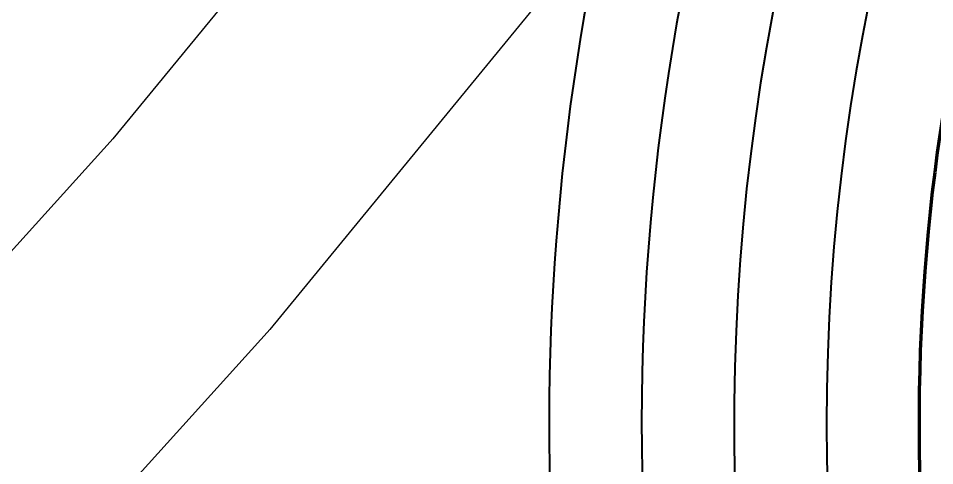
# Model space of a CAD drawing. Header units: feet. Extents: x 10084 to 13321, y 3329 to 8503.
# Drawn here: x 11951.36 to 11991.01, y 6049.52 to 6068.88 of the extents above; entities that cross this region are included whole.
import ezdxf

# ---------------------------------------------------------------- set-up
doc = ezdxf.new("R2010")
doc.units = ezdxf.units.FT
doc.header["$LTSCALE"] = 40
doc.header["$MEASUREMENT"] = 0
doc.layers.add('CONT-L', color=55, linetype='Continuous')
doc.layers.add('Level 1', color=7, linetype='Continuous')

msp = doc.modelspace()

# ---------------------------------------------------------------- linework, layer by layer
at = {"layer": 'CONT-L', "color": 5, "extrusion": (0.773214, -0.634145, 0)}
for points, elevation in [([(12267.945, 551), (12290.316, 551)], 5409.374), ([(12270.015, 552), (12279.676, 552)], 5398.885)]:
    msp.add_lwpolyline(points, dxfattribs=dict(at, elevation=elevation))
at = {"layer": 'CONT-L', "color": 5}
for points, elevation in [([(11943.351, 6050.286), (11955.462, 6063.676)], 552), ([(11955.915, 6048.409), (11962.259, 6055.423)], 551)]:
    msp.add_lwpolyline(points, dxfattribs=dict(at, elevation=elevation))
at = {"layer": 'Level 1', "color": 5, "linetype": 'Continuous', "lineweight": 40}
for radius, start, end in [(95.727, 143.10128, 202.8378), (91.727, 141.28859, 203.35442), (99.727, 162.48605, 202.35153), (103.727, 168.05759, 202.47041)]:
    msp.add_arc((12078.055, 6051.318), radius, start, end, dxfattribs=at)
at = {"layer": 'Level 1', "color": 5, "linetype": 'Continuous', "lineweight": 70}
msp.add_arc((12078.055, 6051.318), 87.727, 167.2117, 203.22225, dxfattribs=at)

doc.saveas('drawing.dxf')
